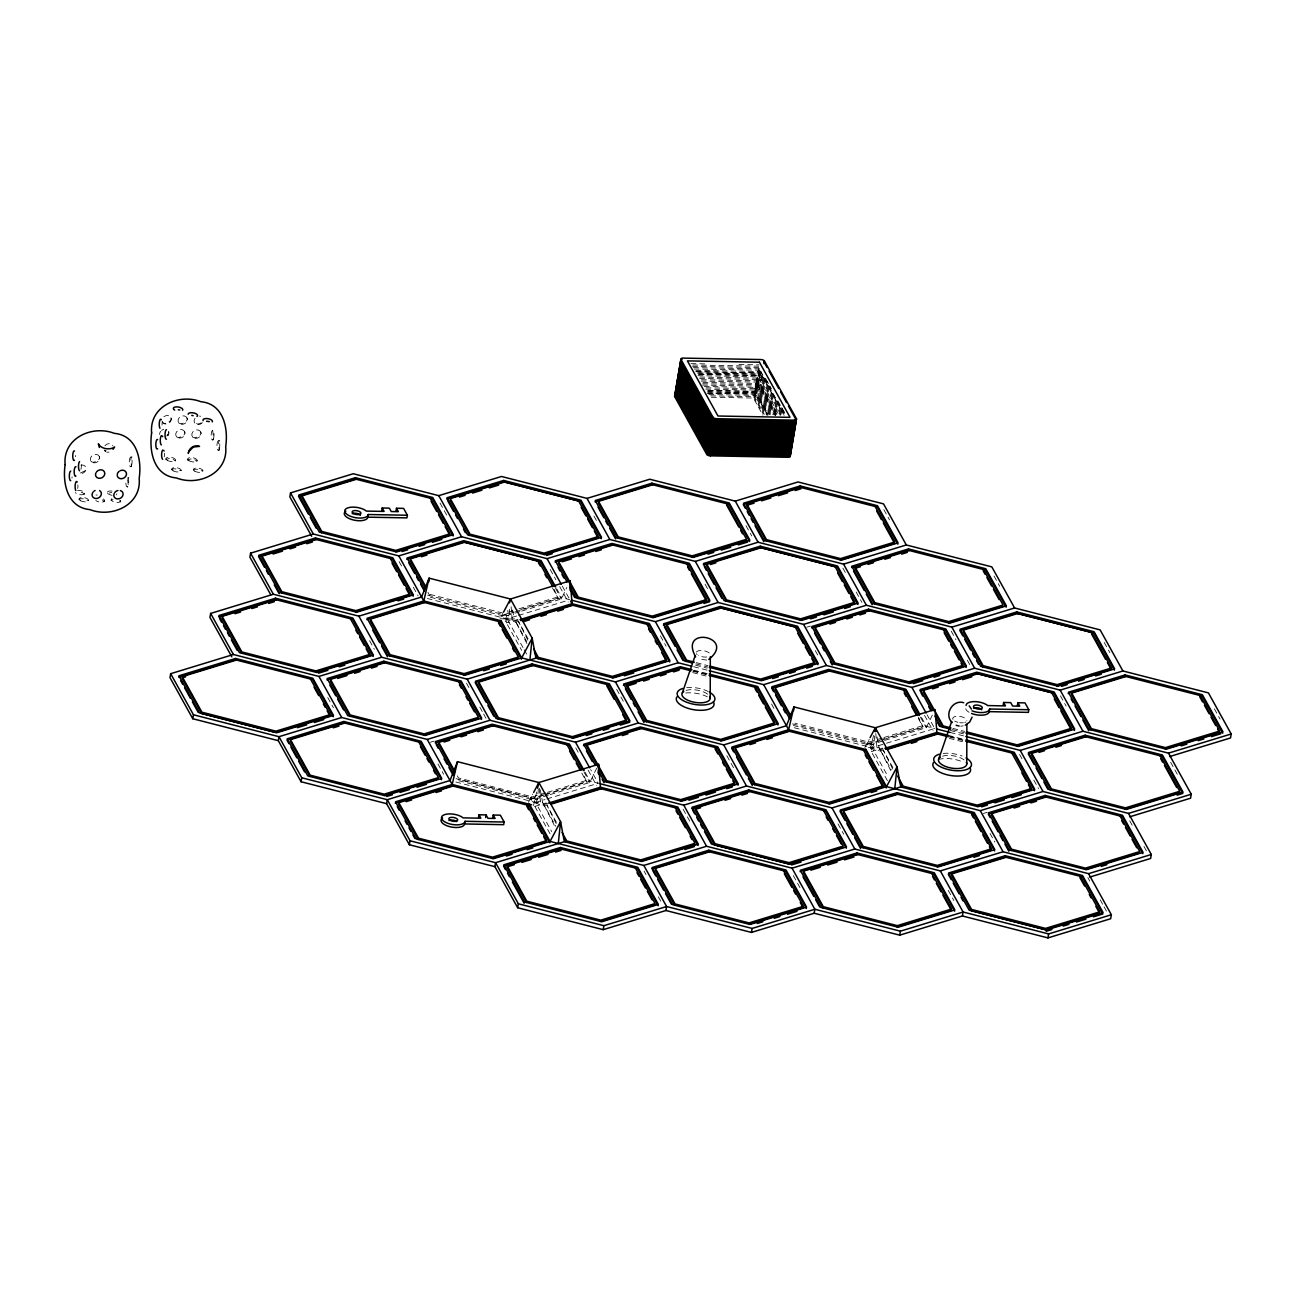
<?xml version="1.0" encoding="UTF-8"?>
<svg xmlns="http://www.w3.org/2000/svg" width="1296" height="1296" viewBox="0 0 1296 1296"><rect width="100%" height="100%" fill="white"/><g stroke="black" fill="none" stroke-linecap="round" stroke-linejoin="round"><path stroke-width="0.75" stroke-dasharray="5 3.75" d="M168.577 433.075L168.61 431.957M505.197 621.805L509.053 616.005L509.846 606.577M536.674 792.034L533.596 805.334L537.435 799.535L538.407 788.195M873.569 735.367L870.053 750.562L873.893 744.763L874.687 735.318M127.607 479.633L128.547 487.377L127.251 486.875M79.072 499.025L78.943 499.446C82.636 496.724 88.857 501.86 88.565 500.321M84.645 493.241L84.467 494.294L82.296 492.496L78.246 491.702M104.652 500.629L104.458 501.682L102.303 499.883M112.055 491.071A4.795 2.09 9.6 0 0 107.293 492.529L107.114 493.582L111.78 492.399M111.229 499.608L111.051 500.677L113.044 499.446M116.608 494.894L116.786 493.825M120.722 500.92L120.544 501.973L119.475 500.71M165.969 458.719L165.775 459.772L169.063 458.476L173.113 459.27L175.268 461.084L175.462 460.015M171.736 469.136L171.59 469.557C175.3 466.835 181.521 471.971 181.229 470.432M187.661 459.124L187.483 460.177L190.771 458.881L194.821 459.675L196.976 461.489L197.154 460.42M193.444 469.541L193.298 469.962C197.008 467.24 203.213 472.376 202.937 470.837M526.889 643.561L515.354 621.027M520.684 609.557L558.106 598.12L553.651 588.319M521.721 611.08L561.411 598.963L566.773 587.509M550.039 833.798L534.843 806.42L535.523 802.435L545.017 799.535M554.315 825.325L543.753 804.541M545.324 794.221L586.505 781.634L582.973 773.534M550.12 794.61L589.793 782.476L597.748 765.968M766.859 413.878L758.111 398.099A2.981 1.296 9.6 0 0 754.499 396.689L759.44 367.497M758.111 398.099L762.372 372.892A2.981 1.296 9.6 0 0 762.08 372.535M887.436 780.743L871.301 751.631L871.965 747.662L934.708 728.482L927.11 714.793M890.757 770.537L880.195 749.768M879.903 740.016L922.963 726.862L918.491 717.077M884.666 740.405L926.251 727.704L935.048 709.511M505.651 619.909L507.854 610.416M127.867 478.467L128.417 477.301M547.528 803.39L540.724 805.464L530.307 799.405L532.883 794.335M882.965 748.926L877.181 750.692L866.765 744.633L870.183 737.878M500.872 617.139L502.621 613.834M528.379 802.305L532.753 794.059M864.837 747.533L869.211 739.287M168.237 434.176L166.73 436.055M201.188 422.917L197.737 424.116L194.432 422.447M507.805 612.23L517.153 609.379M519.032 608.796L558.333 596.792M503.836 614.709L513.184 611.842M514.382 612.068L501.908 615.875L512.341 621.95L519.129 619.861M515.403 611.761L561.622 597.634L569.851 599.74M519.826 611.663L504.711 616.28L427.421 596.484M516.634 616.005L507.125 618.905L427.437 598.493M518.53 615.422L567.956 600.323M517.849 619.407L506.444 622.89L507.125 618.905L523.26 648.016M515.128 622.355L518.902 621.189M430.353 742.252L434.16 741.085M806.744 627.215L810.551 626.049M545.551 792.893L532.445 796.894L458.46 777.94L456.581 774.554M547.43 792.326L586.732 780.305M543.461 794.788L532.219 798.223L458.233 779.269M530.307 799.405L543.785 795.274M544.66 795.015L590.02 781.148L598.25 783.254L590.652 769.565M548.224 795.177L533.11 799.81L455.819 779.998M546.928 798.952L598.25 783.254M534.843 806.42L546.248 802.921M543.526 805.869L547.301 804.719M882.009 738.121L868.903 742.122L794.902 723.168M883.872 737.554L923.189 725.533M868.676 743.45L878.04 740.583M866.765 744.633L926.478 726.376L934.708 728.482M882.787 740.988L869.551 745.038L792.261 725.225M871.301 751.631L882.706 748.148M879.968 751.097L883.759 749.93M983.389 813.483L987.196 812.317M706.741 660.101L698.398 658.951M963.301 725.857L960.644 726.165M80.433 473.008L84.775 470.934L85.795 467.224M690.962 363.625L706.968 363.917M738.995 364.5L759.002 364.873M692.744 364.986L758.776 366.201M692.518 366.314L758.549 367.529L784.339 414.04M693.425 367.61L759.213 368.825A2.981 1.296 9.6 0 1 759.974 368.89M694.073 369.004L758.986 370.154A2.981 1.296 9.6 0 1 759.764 370.202M695.855 370.364L758.776 371.482A2.981 1.296 9.6 0 1 761.611 372.211M696.746 371.66L758.549 372.811A2.981 1.296 9.6 0 1 762.161 374.22L784.517 414.558M695.628 371.693L757.658 372.843L780.71 414.607M698.512 373.021L758.322 374.123A2.981 1.296 9.6 0 1 761.935 375.548L783.319 414.121M697.394 373.054L757.431 374.155L780.354 415.514M698.285 374.35L758.095 375.451A2.981 1.296 9.6 0 1 761.708 376.877M699.176 374.414L757.204 375.484L779.285 415.498M698.058 375.678L757.868 376.78A2.981 1.296 9.6 0 1 761.481 378.205M699.84 377.039L757.642 378.108A2.981 1.296 9.6 0 1 761.254 379.534M699.613 378.367L757.415 379.436A2.981 1.296 9.6 0 1 761.027 380.862M701.379 379.728L757.204 380.765A2.981 1.296 9.6 0 1 760.817 382.19M701.152 381.056L756.977 382.093A2.981 1.296 9.6 0 1 760.59 383.519M702.918 382.417L756.751 383.422A2.981 1.296 9.6 0 1 760.363 384.831L776.887 414.655M702.707 383.746L756.524 384.75A2.981 1.296 9.6 0 1 760.136 386.159L775.688 414.218M702.481 385.074L756.297 386.062A2.981 1.296 9.6 0 1 759.91 387.488L775.462 415.546M704.246 386.435L756.07 387.391A2.981 1.296 9.6 0 1 759.683 388.816M706.012 387.796L755.843 388.719A2.981 1.296 9.6 0 1 759.456 390.145M705.785 389.124L755.633 390.047A2.981 1.296 9.6 0 1 759.245 391.473M707.551 390.485L755.406 391.376A2.981 1.296 9.6 0 1 759.019 392.801M708.491 390.55L754.515 391.408L767.896 415.53M707.341 391.813L755.179 392.704A2.981 1.296 9.6 0 1 758.792 394.13M708.264 391.878L754.288 392.737L766.714 415.125M707.114 393.142L754.952 394.033A2.981 1.296 9.6 0 1 758.565 395.458M708.037 393.206L754.061 394.065L765.531 414.736M708.88 394.502L754.726 395.361A2.981 1.296 9.6 0 1 758.338 396.77L768.058 414.315M710.645 395.863L754.499 396.689M711.374 397.256L753.397 398.034L762.939 415.271M212.609 430.337C212.836 430.693 214.099 442.033 212.576 439.927M218.392 440.753L219.688 440.429C216.367 443.264 220.984 451.931 218.36 450.344M130.685 457.099L131.998 456.775C128.66 459.61 133.294 468.277 130.669 466.69M499.997 618.775L514.253 619.051L527.116 642.233M868.401 747.598L879.109 747.792L891.356 769.889M533.741 802.402L542.651 802.564L555.854 826.378M104.344 450.392L106.175 450.749M430.061 594.41L504.063 613.381M696.341 662.661L708.021 665.642M952.884 728.401L964.58 731.398M427.648 595.156L509.053 616.005M695.79 663.86L707.794 666.97M952.333 729.616L964.354 732.726M695.563 665.188L707.146 668.169M950.179 730.442L963.706 733.909M693.7 666.727L707.308 670.21M950.243 732.467L963.851 735.95M693.878 670.162L707.405 673.628M948.494 735.415L963.949 739.368M693.036 670.712L708.572 674.698M949.579 736.452L963.187 739.935M692.906 671.263L708.491 675.265M949.45 737.019L963.722 740.696M692.68 672.592L708.264 676.593M949.223 738.347L964.807 742.333M792.488 723.897L873.893 744.763M794.221 727.736L871.965 747.662L888.1 776.758M456.046 778.669L537.435 799.535M455.836 782.006L535.523 802.435L551.659 831.53M104.506 450.344L105.349 451.04M1214.384 708.847L1220.087 719.118M1104.192 642.427L1109.894 652.698M1170.644 762.259L1177.286 774.247M994 575.991L999.686 586.262M1060.452 695.839L1066.138 706.109M1129.739 820.805L1133.53 827.658M1143.979 846.482L1146.83 851.618M883.807 509.571L889.493 519.842M951.199 631.12L955.946 639.673M967.334 660.215L970.186 665.366M1019.547 754.385L1022.398 759.521M1033.787 780.062L1038.533 788.616M1087.895 877.635L1089.79 881.069M1100.239 899.894L1103.074 905.029M1104.03 906.746L1106.881 911.882M765.466 378.27L771.201 388.606L767.248 381.672M781.699 407.543L785.522 414.445M777.94 400.95L785.716 414.979M758.338 368.858L784.129 415.368M758.111 370.186L783.092 415.449M757.885 371.515L781.893 415.028M756.977 376.812L778.086 415.076M756.767 378.14L776.822 414.315M756.54 379.469L775.64 413.926M756.313 380.797L775.413 415.255M756.086 382.126L774.279 415.125M755.86 383.454L773.08 414.688M755.633 384.782L771.881 414.266M755.406 386.095L771.655 415.595M755.195 387.423L770.456 415.174M754.969 388.751L769.257 414.736M754.742 390.08L768.107 414.202M753.851 395.393L764.348 414.331M753.624 396.722L763.166 413.942M842.902 568.118L845.753 573.253M856.186 592.078L861.889 602.365M924.534 715.343L933.088 730.75M990.031 833.474L994.777 842.027M921.569 717.53L926.478 726.376M920.371 717.093L926.251 727.704M918.265 718.389L922.963 726.862M892.879 767.54L883.483 750.611L892.652 768.868M745.994 525.658L751.696 535.928M815.281 650.624L818.132 655.776M948.186 890.303L953.888 900.574M705.089 584.204L707.94 589.34M771.541 704.036L774.392 709.187M837.994 823.883L843.68 834.154M593.941 516.067L597.748 522.92M660.393 635.899L666.095 646.186M726.845 755.746L733.487 767.734M793.298 875.578L799.94 887.566M562.27 586.051L568.912 598.023M550.201 569.479L555.887 579.749M559.694 586.602L568.231 602.008M616.653 689.31L623.295 701.298M683.089 809.158L689.747 821.146M556.729 588.789L561.622 597.634M555.514 588.352L561.411 598.963M552.485 587.963L558.106 598.12M528.039 638.798L518.643 621.869L527.812 640.127M524.216 649.733L528.007 656.57M440.008 503.059L446.65 515.03M507.4 624.607L521.64 650.284M575.748 747.873L579.539 754.709M588.092 770.116L596.63 785.522M644.096 871.123L645.991 874.557M658.336 896.8L662.126 903.652M585.128 772.303L590.02 781.148M583.913 771.865L589.793 782.476M581.807 773.177L586.505 781.634M556.421 822.312L547.042 805.383L556.195 823.64M427.955 592.353L429.835 595.739M399.103 561.605L401.954 566.741M413.343 587.282L418.09 595.836M466.495 683.154L469.346 688.289M479.795 707.114L482.63 712.249M483.586 713.966L486.437 719.102M369.587 640.694L374.333 649.247M437.935 763.96L443.637 774.23M200.767 432.07A4.795 4.082 -29 0 0 192.829 431.924A4.795 4.082 -29 0 0 195.712 438.388A4.795 4.082 -29 0 0 200.767 432.07C202.921 435.456 193.153 440.186 192.1 436.185M187.029 418.041A4.795 4.082 -29 0 0 179.075 417.895A4.795 4.082 -29 0 0 181.975 424.359A4.795 4.082 -29 0 0 187.029 418.041C189.184 421.427 179.415 426.157 178.362 422.156M184.696 431.779A4.795 4.082 -29 0 0 176.758 431.617A4.795 4.082 -29 0 0 179.642 438.097A4.795 4.082 -29 0 0 184.696 431.779C186.851 435.148 177.082 439.895 176.029 435.893M327.742 697.523L333.445 707.794M170.942 417.733C173.097 421.119 163.345 425.866 162.292 421.864M99.338 456.548A4.795 4.082 -29 0 0 91.4 456.403A4.795 4.082 -29 0 0 94.284 462.883A4.795 4.082 -29 0 0 99.338 456.548C101.493 459.934 91.724 464.665 90.671 460.663M877.052 736.857L879.109 747.792M512.552 609.946L514.253 619.051M540.254 789.815L542.651 802.564M875.788 733.487L877.181 750.692M539.347 788.26L540.724 805.464M511.11 606.658L512.341 621.95M943.18 753.43A19.116 8.294 9.6 0 1 962.069 756.038M938.369 759.537A19.116 8.294 9.6 0 1 963.884 762.55M942.597 756.167A14.337 6.221 9.6 0 1 964.888 760.541M965.909 721.953A7.16 3.11 9.6 0 1 964.791 722.455M963.317 722.747A7.16 3.11 9.6 0 1 959.769 722.682M957.938 722.326A7.16 3.11 9.6 0 1 954.763 721.078M952.933 719.41A7.16 3.11 9.6 0 1 958.862 716.299A7.16 3.11 9.6 0 1 966.865 720.511M127.98 477.803A4.795 1.409 -88.9 0 1 128.547 483.894A4.795 1.409 -88.9 0 1 126.765 486.648A4.795 1.409 -88.9 0 1 125.89 481.043M109.058 452.077A4.795 4.082 -29 0 1 106.677 452.045M105.64 451.591A4.795 4.082 -29 0 1 104.231 450.004M104.944 445.727A4.795 4.082 -29 0 1 112.898 445.873M80.968 465.134A4.795 4.082 -29 0 1 85.909 469.93A4.795 4.082 -29 0 1 78.538 472.927M75.573 455.463A4.795 1.409 -88.9 0 1 75.524 456.71M81.308 464.648A4.795 1.409 -88.9 0 1 80.919 469.33M72.106 476.896A4.795 1.409 -88.9 0 1 71.96 478.078M77.89 484.834A4.795 1.409 -88.9 0 1 77.728 488.495M112.039 495.283A4.795 2.09 9.6 0 1 107.293 492.529M97.184 495.088A4.795 2.09 9.6 0 1 95.953 494.991M120.56 500.353A4.795 2.09 9.6 0 1 115.344 502.265A4.795 2.09 9.6 0 1 111.861 498.652M103.259 498.944A4.795 2.09 9.6 0 1 102.789 502.038A4.795 2.09 9.6 0 1 95.791 500.45M77.533 490.439A4.795 2.09 9.6 0 1 84.208 492.286A4.795 2.09 9.6 0 1 81.518 494.78A4.795 2.09 9.6 0 1 75.314 492.496M162.032 422.577A4.795 1.409 -88.9 0 1 162.032 425.056M167.864 434.241A4.795 1.409 -88.9 0 1 167.816 435.488M164.398 453.179A4.795 1.409 -88.9 0 1 164.252 456.84M202.37 422.593A4.795 4.082 -29 0 1 195.842 424.051A4.795 4.082 -29 0 1 195.145 418.187M199.487 416.129A4.795 4.082 -29 0 1 200.653 416.291M168.626 431.471A4.795 4.082 -29 0 1 167.913 435.731M159.683 434.549A4.795 4.082 -29 0 1 160.688 431.325M161.563 430.45A4.795 4.082 -29 0 1 163.798 429.397M163.879 416.729A4.795 4.082 -29 0 1 170.78 417.425A4.795 4.082 -29 0 1 167.897 423.695A4.795 4.082 -29 0 1 162 420.827M969.1 712.298A11.939 5.184 9.6 0 1 965.65 708.118M686.637 687.69A19.116 8.294 9.6 0 1 708.232 691.497M685.73 693.004A19.116 8.294 9.6 0 1 707.324 696.811M686.054 690.428A14.337 6.221 9.6 0 1 708.345 694.786M706.774 657.007A7.16 3.11 9.6 0 1 698.22 655.322M697.086 654.529A7.16 3.11 9.6 0 1 696.389 653.67M696.389 652.05A7.16 3.11 9.6 0 1 704.165 650.803A7.16 3.11 9.6 0 1 710.321 654.772M131.674 465.118A4.795 1.409 -88.9 0 0 131.058 457.196A4.795 1.409 -88.9 0 0 129.308 463.352A4.795 1.409 -88.9 0 0 131.674 465.118M80.465 500.693A4.795 2.09 9.6 0 0 88.403 500.839A4.795 2.09 9.6 0 0 82.604 497.47A4.795 2.09 9.6 0 0 80.465 500.693M219.364 448.772A4.795 1.409 -88.9 0 0 218.749 440.851A4.795 1.409 -88.9 0 0 216.999 447.007A4.795 1.409 -88.9 0 0 219.364 448.772M213.597 438.356A4.795 1.409 -88.9 0 0 212.981 430.434A4.795 1.409 -88.9 0 0 211.216 436.59A4.795 1.409 -88.9 0 0 213.597 438.356M173.129 470.821A4.795 2.09 9.6 0 0 181.067 470.966A4.795 2.09 9.6 0 0 175.268 467.581A4.795 2.09 9.6 0 0 173.129 470.821M194.821 471.209A4.795 2.09 9.6 0 0 202.775 471.355A4.795 2.09 9.6 0 0 196.96 467.986A4.795 2.09 9.6 0 0 194.821 471.209M167.346 460.388A4.795 2.09 9.6 0 0 175.284 460.55A4.795 2.09 9.6 0 0 169.484 457.164A4.795 2.09 9.6 0 0 167.346 460.388M189.054 460.793A4.795 2.09 9.6 0 0 196.992 460.939A4.795 2.09 9.6 0 0 191.192 457.569A4.795 2.09 9.6 0 0 189.054 460.793"/><path stroke-width="1.5" d="M710.224 698.188L710.321 656.748M966.767 763.943L966.865 724.464M570.029 590.247L570.208 580.77L510.494 599.011L429.089 578.146L421.605 597.002L358.879 616.167L273.359 594.248L210.632 613.429L209.952 617.414L231.79 656.78M598.428 773.777L598.606 764.284L538.877 782.541L457.488 761.675L450.004 780.516L387.277 799.697L301.757 777.778L278.98 736.695L193.46 714.776L170.667 673.693L233.41 654.512L318.929 676.431L381.656 657.25L467.176 679.169L535.945 658.157L613.235 677.954L669.919 660.636L649.345 623.506L572.054 603.693L520.036 619.585M428.765 581.936L429.089 578.146L423.808 600.955L367.108 618.273L387.698 655.42L464.989 675.216L521.672 657.898L615.422 681.907L678.148 662.742L691.756 666.225M793.606 710.678L793.93 706.903L875.335 727.753L935.048 709.511L936.895 732.434L948.494 735.415M529.902 660.004L532.17 638.118L510.494 599.011L503.496 612.198M558.301 843.518L560.569 821.648L538.877 782.541L533.628 792.423M894.758 788.746L897.026 766.876L875.335 727.753L870.086 737.651M170.667 673.693L170.003 677.662L192.78 718.745L278.3 740.664L301.077 781.747L386.597 803.666L409.374 844.749L494.894 866.668L517.671 907.751L603.191 929.669L665.933 910.505L751.437 932.423L814.18 913.243L899.683 935.161L962.426 915.98L1047.946 937.899L1110.672 918.734L1111.352 914.749L1088.559 873.666L1003.055 851.747L940.313 870.912L854.793 849.01L792.067 868.174L706.547 846.256L643.82 865.436L550.071 841.412L493.371 858.746L416.081 838.933L395.507 801.803L452.191 784.469L531.652 804.832M192.78 718.745L193.46 714.776M1169.689 756.54L1230.52 737.959L1231.2 733.973L1208.423 692.89L1122.903 670.972L1100.126 629.888L1014.606 607.97L991.829 566.887L906.309 544.968L843.566 564.133L758.063 542.23L695.32 561.395L609.817 539.476L547.074 558.657L461.554 536.738L398.828 555.903L313.308 534.001L250.582 553.165L249.901 557.15L270.783 594.815M906.309 544.968L883.532 503.885L798.012 481.966L735.269 501.131L649.766 479.228L587.023 498.393L501.503 476.474L438.777 495.655L353.257 473.737L290.531 492.901L289.85 496.886L311.688 536.269M278.3 740.664L278.98 736.695L341.707 717.514L427.226 739.433L489.953 720.252L575.473 742.171L638.199 723.006L723.719 744.908L786.445 725.744L793.93 706.903L788.648 729.697L731.948 747.031L752.539 784.161L829.829 803.957L886.529 786.64L980.262 810.664L1043.005 791.483L1128.508 813.402L1191.251 794.237L1168.474 753.138L1082.954 731.236L1020.211 750.4L965.795 736.452M301.077 781.747L301.757 777.778M367.789 517.169L368.242 514.512L407.398 515.241L406.944 517.882L367.789 517.169L367.481 518.173A11.939 5.184 9.6 0 1 351.54 519.469A11.939 5.184 9.6 0 1 345.854 511.223M381.753 510.64L382.207 508L389.335 508.129L391.23 511.547L398.374 511.677L396.479 508.259L403.607 508.388L407.398 515.241M396.025 510.916L396.479 508.259M386.597 803.666L387.277 799.697L410.054 840.78L409.374 844.749M464.535 823.948L464.989 821.291L504.144 822.02L503.69 824.677L464.535 823.948L464.211 824.953A11.939 5.184 9.6 0 1 448.27 826.249A11.939 5.184 9.6 0 1 442.6 818.019M478.499 817.42L478.953 814.779L486.081 814.909L487.976 818.327L495.104 818.456L493.209 815.038L500.337 815.168L504.144 822.02M485.627 817.565L486.081 814.909M492.772 817.695L493.209 815.038M494.894 866.668L495.574 862.699L564.343 841.671L641.617 861.484L698.317 844.15L677.727 807.019L600.437 787.207L548.435 803.115M517.671 907.751L518.351 903.782L495.574 862.699L410.054 840.78M674.665 396.56L680.951 359.413A2.981 1.296 9.6 0 1 683.041 358.101L760.784 359.543A2.981 1.296 9.6 0 1 764.397 360.952L796.489 418.819L790.204 455.965A2.981 1.296 9.6 0 1 788.114 457.294L710.37 455.852A2.981 1.296 9.6 0 1 706.757 454.426L674.665 396.56A2.981 1.296 9.6 0 1 676.042 395.28M603.191 929.669L603.871 925.7L666.598 906.52L752.117 928.438L814.844 909.257L900.364 931.176L963.09 912.011L1048.61 933.914L1111.352 914.749M706.757 454.426L713.027 417.28L680.951 359.413M710.37 455.852L716.639 418.705A2.981 1.296 9.6 0 1 713.027 417.28M665.933 910.505L666.598 906.52L643.82 865.436M763.943 363.609L764.397 360.952M788.114 457.294L794.383 420.147A2.981 1.296 9.6 0 0 796.489 418.819M751.437 932.423L752.117 928.438M814.18 913.243L814.844 909.257L792.067 868.174M899.683 935.161L900.364 931.176M989.188 711.65L989.626 709.009L1028.797 709.722L1028.344 712.379L989.188 711.65L988.864 712.67A11.939 5.184 9.6 0 1 971.546 713.464M962.426 915.98L963.09 912.011L940.313 870.912M1003.153 705.137L1003.59 702.481L1010.734 702.61L1012.63 706.045L1019.758 706.174L1017.862 702.74L1024.99 702.886L1028.797 709.722M1017.409 705.397L1017.862 702.74M1047.946 937.899L1048.61 933.914M1128.508 813.402L1151.302 854.485L1150.621 858.47L1089.79 877.068M1191.251 794.237L1190.57 798.206L1129.739 816.804M457.488 761.675L452.191 784.469L427.226 739.433M509.603 602.818L510.494 599.011M537.565 788.227L538.877 782.541M874.46 731.56L875.335 727.753L876.015 731.398M188.649 452.029L188.276 453.389C188.698 448.06 194.594 444.285 199.535 446.391L193.347 447.023L188.876 451.462M368.242 514.512L367.918 515.516A11.939 5.184 9.6 0 1 351.508 516.667A11.939 5.184 9.6 0 1 346.858 508.275A11.939 5.184 9.6 0 1 364.889 510.041L366.347 511.094L384.102 511.418L382.207 508M464.989 821.291L464.665 822.312A11.939 5.184 9.6 0 1 448.254 823.446A11.939 5.184 9.6 0 1 443.605 815.054A11.939 5.184 9.6 0 1 461.635 816.82L463.077 817.873L480.848 818.197L478.953 814.779M989.626 709.009L989.318 710.014A11.939 5.184 9.6 0 1 972 710.824M972.081 717.158L969.651 722.066L965.309 725.161M682.376 692.744L695.126 655.744M938.92 758.484L951.669 721.483M113.027 449.356L114.615 446.99C110.03 450.36 100.991 449.064 98.366 443.815L99.338 447.476M708.766 659.421C737.294 636.838 678.035 624.899 695.628 656.845M356.335 479.277L302.049 495.866L321.764 531.409L395.75 550.379L450.036 533.79L430.321 498.231M446.78 499.09L503.48 481.756L580.77 501.568L601.36 538.699M316.386 539.525L262.1 556.114L281.815 591.673L355.801 610.627L410.087 594.038L390.371 558.495M273.1 554.008L282.463 551.156M289.948 548.872L295.569 547.155M306.796 543.721L312.417 542.003M459.432 497.065L465.053 495.347M472.538 493.063L481.901 490.212M489.386 487.912L498.733 485.06M395.539 551.707L449.809 535.118L445.127 526.646M402.084 551.545L407.754 549.812M419.094 546.345L424.764 544.612M432.313 542.311L441.774 539.428M218.635 616.864L275.335 599.53L352.609 619.342L373.199 656.473M406.831 559.354L463.531 542.02L540.821 561.832L554.542 586.586M595.026 501.827L651.726 484.493L729.016 504.306L749.606 541.436M276.421 599.789L222.151 616.378L241.866 651.937L315.851 670.891L370.138 654.302L350.422 618.759M652.828 484.753L598.541 501.341L618.257 536.9L692.258 555.854L746.545 539.266L726.829 503.723M235.03 613.705L240.635 611.987M251.878 608.553L257.483 606.836M268.709 603.401L274.331 601.684M421.346 556.762L426.967 555.044M355.574 611.955L409.86 595.366L406.102 588.595M543.785 554.445L598.072 537.856L594.313 531.085M398.034 600.842L403.704 599.108M546.556 555.449L552.226 553.716M178.686 677.128L235.37 659.794L312.66 679.606L333.25 716.737M366.881 619.601L423.581 602.284L500.855 622.08L521.446 659.21M555.077 562.091L611.777 544.757L689.067 564.57L709.657 601.7L703.987 603.434M236.471 660.053L182.201 676.642L201.901 712.184L275.902 731.155L330.188 714.566L310.473 679.007M424.683 602.527L370.397 619.115L390.112 654.674L464.098 673.628L518.384 657.04L498.668 621.497M612.878 545.017L558.592 561.605L578.308 597.164L652.309 616.118L706.579 599.53L686.88 563.971M801.074 487.507L746.804 504.095L766.503 539.638L840.505 558.608L894.791 542.02L875.075 506.461M185.717 676.82L181.975 677.97L201.69 713.513L275.675 732.483L329.962 715.894L327.143 710.807M562.108 561.784L571.471 558.932M578.956 556.632L584.577 554.931M595.804 551.497L601.425 549.779M748.44 504.841L754.061 503.123M761.546 500.839L770.909 497.972M778.394 495.688L787.757 492.836M795.242 490.536L800.847 488.819M315.625 672.219L369.911 655.63L366.152 648.859M692.032 557.183L746.318 540.594M318.395 673.223L327.839 670.34M339.179 666.873L344.849 665.14M708.021 554.153L713.691 552.42M721.256 550.103L730.701 547.22M738.266 544.903L747.711 542.02M326.932 679.865L383.632 662.531L460.906 682.344L481.496 719.474M520.798 620.622L571.828 605.021L649.118 624.834L669.708 661.964M703.323 564.829L760.023 547.495L837.313 567.308L857.903 604.438M384.734 662.791L330.448 679.379L350.163 714.938L424.148 733.892L478.435 717.304L458.719 681.761M522.385 620.719L572.929 605.281M337.705 678.424L347.069 675.556M354.553 673.272L360.175 671.555M371.401 668.12L377.023 666.403M524.038 621.481L529.643 619.763M540.886 616.329L546.491 614.612M557.734 611.177L563.339 609.46M710.37 564.538L715.975 562.82M463.887 674.957L518.157 658.368M652.082 617.447L706.369 600.858L691.335 573.772M840.278 559.937L894.564 543.348L883.305 523.017M297.351 727.704L306.796 724.82M314.361 722.504L323.806 719.62M483.651 670.761L489.321 669.044M500.661 665.577L506.331 663.844M571.795 600.242L655.371 621.659L718.114 602.478L803.617 624.397L866.36 605.232L951.863 627.134L1014.606 607.97M663.374 625.093L720.074 607.759L797.364 627.572L817.954 664.702M851.585 567.567L908.269 550.249L985.559 570.046L1006.15 607.192M344.768 723.055L290.498 739.643L310.198 775.186L384.199 794.156L438.485 777.568L418.77 742.009M532.98 665.528L478.694 682.117L498.409 717.676L572.395 736.63L626.681 720.041L606.965 684.499M909.371 550.508L855.101 567.097L874.8 602.64L948.802 621.61L1003.088 605.021L983.372 569.462M333.315 727.817L338.936 726.1M860.479 566.708L854.874 568.409L874.589 603.968M867.98 564.408L873.585 562.691M884.812 559.256L890.433 557.555M901.66 554.121L907.281 552.404M423.922 735.221L478.208 718.632M612.133 677.711L666.403 661.122L661.721 652.649M800.329 620.185L854.615 603.596L850.856 596.824M624.348 675.815L633.793 672.932M810.648 618.889L816.318 617.155M823.883 614.839L833.328 611.955M844.668 608.488L850.338 606.755M435.229 742.867L491.929 725.533L569.203 745.346L582.941 770.099M623.425 685.357L680.125 668.023L690.962 670.777M811.62 627.831L868.32 610.513L945.61 630.31L966.2 667.44M493.031 725.792L438.745 742.381L454.702 771.169M681.226 668.282L626.94 684.871L646.655 720.414L720.657 739.384L774.927 722.795L755.212 687.236M869.422 610.756L815.135 627.345L834.851 662.904L908.852 681.858L963.139 665.269L943.423 629.726M444.139 741.992L449.744 740.275M460.971 736.841L466.592 735.124M477.819 731.689L483.44 729.988M636.077 683.332L626.713 686.2L646.429 721.742M643.561 681.048L649.183 679.331M660.409 675.896L666.031 674.179M673.515 671.895L679.12 670.178M829.894 624.105L835.515 622.388M846.742 618.953L852.347 617.236M859.847 614.952L865.453 613.235M383.972 795.485L438.259 778.896M572.184 737.959L626.454 721.37L622.712 714.598M760.379 680.449L814.666 663.86L811.847 658.773M948.575 622.939L1002.861 606.35M386.743 796.489L392.413 794.756M399.978 792.439L409.423 789.556M416.988 787.239L426.433 784.355M586.278 735.496L591.948 733.763M603.288 730.312L608.958 728.579M620.298 725.112L629.759 722.212M772.594 678.569L778.264 676.836M789.604 673.369L795.274 671.636M806.614 668.169L812.284 666.436M709.252 670.712L763.668 684.661L826.411 665.48L911.914 687.398L974.657 668.234L1060.177 690.136L1122.903 670.972M395.28 803.131L451.964 785.797L529.254 805.61L549.844 842.74M583.475 745.605L640.175 728.287L717.466 748.084L738.056 785.214M453.065 786.056L398.795 802.645L418.511 838.188L492.496 857.158L546.782 840.569L527.067 805.01M641.277 728.53L586.991 745.119L606.706 780.678L680.692 799.632L734.978 783.043L715.262 747.5M829.472 671.02L775.186 687.609L791.143 716.396M406.053 801.673L411.674 799.972M436.007 792.52L441.612 790.819M622.323 735.577L627.944 733.86M720.43 740.713L774.716 724.124M908.626 683.186L962.912 666.598L961.033 663.212M913.275 683.624L922.736 680.724M934.076 677.257L939.746 675.524M551.075 803.552L600.226 788.535L677.5 808.348L698.09 845.478M919.917 690.833L976.617 673.515L1053.907 693.311L1074.497 730.442M550.784 804.233L601.328 788.794M789.523 731.284L735.237 747.873L754.952 783.416L828.954 802.386L883.224 785.797L863.525 750.238M749.995 744.617L755.6 742.9M766.843 739.465L772.448 737.748M932.569 688.824L938.191 687.107M949.417 683.672L955.039 681.955M962.523 679.671L971.887 676.804M492.269 858.487L546.556 841.898M680.481 800.96L734.751 784.372L732.872 780.986M1056.872 685.94L1111.158 669.352L1107.4 662.564M506.38 856.024L512.05 854.291M527.164 849.674L532.834 847.94M688.905 800.231L698.366 797.348M705.915 795.047L715.376 792.148M726.716 788.681L732.386 786.947M1061.537 686.362L1067.207 684.628M1078.547 681.161L1084.217 679.428M1095.557 675.961L1101.227 674.228M600.194 783.756L683.77 805.172L746.496 786.008L832.016 807.91L900.785 786.899L978.075 806.711L1034.775 789.377L1014.185 752.247L965.876 739.87M884.876 748.327L936.895 732.434M691.772 808.607L748.472 791.289L825.763 811.085L846.353 848.216M885.638 749.363L936.668 733.763L948.267 736.744M1068.179 693.571L1124.863 676.253L1202.153 696.049L1222.744 733.196M561.362 849.058L507.092 865.647L526.808 901.19L600.793 920.16L655.079 903.571L635.364 868.012M749.574 791.532L695.288 808.121L715.003 843.68L789.005 862.634L843.275 846.045L823.559 810.502M887.225 749.461L937.769 734.022M1125.965 676.512L1071.695 693.101L1091.41 728.644L1165.396 747.614L1219.682 731.025L1199.966 695.466M508.729 866.392L514.35 864.675M521.834 862.391L531.198 859.54M538.682 857.239L548.046 854.388M555.53 852.104L561.152 850.387M700.682 807.732L695.061 809.449L714.776 845.008L788.778 863.962L843.048 847.373M725.015 800.296L730.636 798.579M741.863 795.145L747.468 793.444M911.347 743.353L916.952 741.636M640.516 861.224L694.802 844.636M828.727 803.714L883.013 787.126L876.436 775.267M1016.923 746.188L1071.209 729.599L1060.873 710.986M684.871 849.528L694.316 846.628M871.171 792.585L876.841 790.852M651.823 868.871L708.523 851.537L785.797 871.349L806.387 908.48M709.625 851.796L655.339 868.385L675.054 903.944L749.039 922.898L803.326 906.309L783.61 870.766M897.82 794.286L843.534 810.875L863.249 846.418L937.251 865.388L991.521 848.799L971.822 813.24M1086.016 736.76L1031.746 753.349L1051.445 788.908L1125.446 807.862L1179.733 791.273L1160.017 755.73M1039.003 752.393L1044.608 750.676M1055.851 747.241L1061.456 745.524M600.566 921.488L654.853 904.9M976.973 806.452L1031.26 789.863M1165.169 748.942L1219.455 732.353L1217.576 728.968M791.532 864.967L800.993 862.083M981.623 806.873L987.293 805.14M994.858 802.84L1004.303 799.94M1011.868 797.639L1021.313 794.756M1181.174 745.897L1186.844 744.163M1198.184 740.696L1203.854 738.963M1211.404 736.646L1220.864 733.763M1168.474 753.138L1231.2 733.973M800.069 871.609L856.769 854.291L934.06 874.087L954.65 911.218M857.871 854.534L803.585 871.123L823.3 906.682L897.302 925.636L951.572 909.047L931.856 873.504M1046.066 797.024L991.78 813.613L1011.496 849.172L1085.497 868.126L1139.783 851.537L1120.068 815.978M810.842 870.167L820.206 867.299M827.69 865.015L837.054 862.164M844.538 859.864L853.902 857.012M1014.023 808.072L1019.644 806.355M1030.871 802.921L1036.492 801.203M748.829 924.226L803.099 907.637L800.28 902.567M937.024 866.716L991.31 850.127L989.431 846.742M1125.22 809.19L1179.506 792.601M757.253 923.497L762.923 921.764M774.263 918.297L779.933 916.564M787.498 914.263L796.943 911.363M973.814 857.32L979.468 855.587M1177.124 795.177L1182.794 793.444L1162.204 756.313L1084.914 736.517L1028.214 753.835L1034.111 764.446M1006.117 857.288L951.831 873.877L971.546 909.419L1045.548 928.39L1099.818 911.801L1080.119 876.242M897.075 926.964L951.345 910.375L942.905 895.147M1085.27 869.454L1139.557 852.865M1101.26 866.408L1106.93 864.675M1088.559 873.666L1151.302 854.485M1046.196 931.289L1051.866 929.556M1063.206 926.089L1068.876 924.356M1076.441 922.055L1085.886 919.172M1093.451 916.855L1102.896 913.972M716.639 418.705L794.383 420.147M178.313 409.828L179.707 409.941M209.353 421.621L206.582 421.232M191.759 415.4L193.153 415.676M963.77 702.724C952.722 699.176 943.65 714.631 952.171 722.601M959.121 726.035L956.156 725.29M694.397 662.159L686.605 660.166L666.889 624.607L721.175 608.018L795.177 626.972L814.876 662.531L760.606 679.12L709.981 666.144M950.94 727.898L943.148 725.906L923.432 690.347L977.719 673.758L1051.72 692.728L1071.436 728.271L1017.149 744.86L966.524 731.884M692.226 662.985L684.191 660.895L663.601 623.765L720.301 606.431L797.591 626.243L818.181 663.374L761.481 680.708L709.317 667.327M950.713 729.227L940.734 726.635L934.853 716.024M965.86 733.082L1018.024 746.447L1074.724 729.113L1054.134 691.983L976.844 672.187L920.144 689.504L931.921 710.726M936.652 728.984L950.243 732.467M501.325 620.816L423.808 600.955L398.828 555.903M691.934 669.659L680.351 666.695L623.651 684.029L644.242 721.159L721.532 740.956L778.232 723.638L757.642 686.507L709.333 674.131M709.106 675.443L757.415 687.836L778.005 724.966M965.65 741.199L1013.958 753.575L1034.548 790.706M866.165 749.558L788.648 729.697L763.668 684.661M518.351 903.782L603.871 925.7M969.181 705.866L971.465 709.106M1199.74 696.794L1202.558 701.865M1204.438 705.251L1209.136 713.723M1211.015 717.109L1215.697 725.566M1114.447 670.194L1093.856 633.047L1016.566 613.251L959.882 630.569L962.815 635.882M1091.443 633.793L1105.52 659.178M1160.73 758.743L1162.609 762.129M1164.488 765.515L1176.687 787.531M1071.468 694.413L1091.183 729.972M1071.112 698.884L1073.072 702.416M1075.032 705.947L1080.913 716.558M1082.873 720.106L1088.77 730.717M1060.177 690.136L1082.954 731.236M1142.845 853.708L1122.255 816.577L1044.965 796.765L988.265 814.099L990.225 817.63M983.146 570.791L985.025 574.177M986.904 577.562L991.602 586.019M993.465 589.405L999.103 599.562M1054.312 699.127L1059.01 707.6M1121.72 820.692L1123.6 824.078M1125.479 827.464L1130.161 835.936M1132.04 839.322L1136.738 847.778M1003.59 702.481L1005.502 705.915L987.73 705.575L986.272 704.538A11.939 5.184 9.6 0 0 973.409 701.638A11.939 5.184 9.6 0 0 966.103 705.478M963.171 631.411L982.886 666.97M1031.519 754.677L1051.234 790.236M964.775 639.414L970.655 650.025M972.616 653.557L974.576 657.104M976.536 660.636L978.512 664.168M1036.071 767.977L1041.952 778.588M1043.912 782.136L1047.832 789.199M951.863 627.134L974.657 668.234M1020.211 750.4L1043.005 791.483M897.853 544.19L877.262 507.044L799.972 487.247L743.272 504.565L745.249 508.113M1101.908 912.206L1082.306 876.841L1005.016 857.029L948.316 874.363L951.264 879.66M1011.771 752.976L1031.486 788.535L977.2 805.124L903.199 786.17L897.577 776.012M876.728 511.175L881.426 519.631M944.136 632.74L948.834 641.212M950.713 644.598L952.576 647.984M954.455 651.37L959.153 659.826M1021.864 772.934L1026.562 781.391M1028.441 784.777L1030.32 788.162M1079.892 877.57L1084.59 886.043M1089.272 894.499L1091.151 897.885M1095.849 906.358L1099.607 913.129L1045.321 929.718L971.32 910.748L951.604 875.205M767.086 367.546L764.17 362.281A2.981 1.296 9.6 0 0 763.879 361.924M769.03 371.061L778.766 388.589M780.71 392.089L786.542 402.619M788.486 406.118L796.262 420.147A2.981 1.296 9.6 0 1 794.173 421.459L716.413 420.034A2.981 1.296 9.6 0 1 712.816 418.608L680.724 360.742A2.981 1.296 9.6 0 1 681.016 359.786M923.222 691.675L933.541 710.305M935.42 713.691L942.921 727.234M991.57 814.941L1011.269 850.484M853.546 571.115L864.319 590.555M866.279 594.103L872.176 604.714M920.905 692.599L922.865 696.146M928.746 706.741L930.706 710.289M937.575 722.666L939.535 726.197M992.185 821.162L998.082 831.773M1000.042 835.321L1002.974 840.618M1004.935 844.15L1008.855 851.229M843.566 564.133L866.36 605.232M911.914 687.398L926.154 713.075M980.262 810.664L1003.055 851.747M919.609 713.999L905.888 689.245L828.598 669.433L771.898 686.767L789.556 718.6M919.382 715.327L905.661 690.574L828.371 670.761L771.671 688.095L773.631 691.627M994.599 850.97L974.009 813.839L896.719 794.027L840.019 811.361L844.927 820.19M903.474 689.974L917.552 715.376M837.718 573.124L842.4 581.596M844.279 584.982L848.977 593.438M904.187 693.004L906.066 696.389M911.687 706.547L916.385 715.003M971.595 814.568L973.474 817.954M975.353 821.34L980.975 831.497M982.854 834.883L987.552 843.356M746.577 505.408L766.292 540.967M814.925 628.673L834.624 664.232M899.23 780.71L902.972 787.482M747.209 511.645L749.169 515.176M751.129 518.724L753.089 522.256M755.05 525.787L763.862 541.712M814.568 633.145L820.449 643.739M822.409 647.287L824.369 650.819M830.25 661.43L832.21 664.961M953.224 883.192L959.105 893.803M961.065 897.334L963.025 900.882M735.269 501.131L758.063 542.23M803.617 624.397L826.411 665.48M865.777 749.234L886.529 786.64L897.026 766.876L900.785 786.899M886.302 787.968L865.712 750.838L788.422 731.025L731.722 748.359L733.682 751.891M726.602 505.051L738.801 527.051M740.68 530.437L742.559 533.822M797.769 633.388L803.39 643.545M805.27 646.931L809.968 655.387M865.177 754.952L867.04 758.338M868.919 761.724L873.617 770.197M932.585 876.517L934.448 879.903M936.328 883.289L941.026 891.761M706.628 565.672L726.327 601.231M774.959 688.937L790.933 717.709M843.307 812.203L863.023 847.746M704.311 566.595L706.271 570.143M708.232 573.674L714.112 584.285M716.072 587.817L721.953 598.428M775.591 695.158L781.472 705.769M783.448 709.317L785.408 712.849M846.887 823.738L852.768 834.332M854.728 837.88L860.609 848.491M695.32 561.395L718.114 602.478M832.016 807.91L854.793 849.01M687.593 567L689.472 570.386M755.001 688.565L756.88 691.951M758.743 695.336L763.441 703.809M765.32 707.195L773.777 722.423M826.151 816.901L828.031 820.287M832.729 828.76L834.608 832.145M836.487 835.531L841.185 843.988M598.315 502.67L618.03 538.229M666.662 625.936L686.378 661.478M735.01 749.201L754.726 784.744M803.358 872.451L823.073 908.01M597.974 507.141L603.855 517.736M605.815 521.284L607.775 524.815M609.736 528.347L615.616 538.958M664.362 626.859L675.135 646.315M677.111 649.847L682.992 660.458M736.63 757.188L746.431 774.878M748.391 778.41L752.312 785.489M803.018 876.922L813.791 896.362M815.751 899.91L819.688 906.973M587.023 498.393L609.817 539.476M655.371 621.659L678.148 662.742M723.719 744.908L746.496 786.008M646.915 624.235L666.63 659.794L612.36 676.382L538.358 657.412L533.66 648.956M581.175 507.384L585.857 515.84M587.736 519.226L592.434 527.699M648.567 628.949L650.446 632.335M655.144 640.807L657.023 644.193M715.052 748.829L717.854 753.899M722.552 762.372L724.432 765.758M726.311 769.144L731.009 777.6M784.323 873.779L791.84 887.323M793.719 890.708L795.598 894.094M558.365 562.934L578.081 598.477M567.065 581.985L555.304 560.763L612.004 543.429L689.294 563.242L709.884 600.372L653.184 617.706L575.894 597.893L570.013 587.282M558.025 567.389L559.985 570.937M561.946 574.468L563.906 578M570.775 590.377L574.695 597.456M625.385 688.889L631.265 699.5M633.226 703.031L635.186 706.563M638.134 711.877L644.015 722.488M692.761 810.373L694.721 813.92M696.681 817.452L698.641 820.984M700.601 824.531L702.562 828.063M704.522 831.595L711.374 843.971M547.074 558.657L561.314 584.334M570.58 601.052L572.054 603.693L570.208 580.77M615.422 681.907L638.199 723.006M683.77 805.172L706.547 846.256M555.741 587.023L541.031 560.504L463.757 540.691L407.057 558.025L424.699 589.842M628.771 720.446L609.169 685.082L531.878 665.285L475.178 682.603L485.968 702.059M552.712 586.634L538.618 561.233L464.632 542.279L410.346 558.868L426.303 587.639M675.313 807.764L695.029 843.307L640.742 859.896L566.757 840.942L562.059 832.469M538.407 562.561L540.27 565.947M544.968 574.42L546.847 577.805M606.739 685.827L614.255 699.37M676.026 810.778L677.905 814.163M679.784 817.549L685.422 827.707M690.12 836.179L691.983 839.565M450.068 499.932L469.784 535.475M534.373 651.969L538.132 658.741M586.764 746.447L606.479 782.006M655.112 869.713L674.827 905.272M595.463 765.499L583.702 744.277L640.402 726.959L717.676 746.755L738.266 783.902L681.583 801.22L604.292 781.423L598.412 770.812M447.768 500.855L453.649 511.466M455.609 514.998L457.569 518.53M463.45 529.141L465.41 532.688M586.424 750.919L592.304 761.53M598.185 772.124L600.145 775.672M602.105 779.204L604.066 782.735M652.795 870.637L655.744 875.95M657.704 879.482L663.584 890.093M665.545 893.624L671.425 904.235M438.777 495.655L461.554 536.738M575.473 742.171L589.712 767.848M500.936 620.476L521.672 657.898L532.17 638.118L535.945 658.157M584.14 770.537L569.43 744.017L492.14 724.205L435.456 741.539L454.086 775.138M453.114 535.961L432.524 498.83L355.234 479.018L298.534 496.352L308.335 514.026M658.141 905.742L637.551 868.612L560.277 848.799L503.577 866.133L505.537 869.665M567.016 744.763L581.094 770.148M431.033 501.26L436.671 511.418M438.55 514.804L443.248 523.26M498.442 622.825L500.321 626.211M502.2 629.597L506.898 638.053M512.536 648.211L514.399 651.596M569.608 751.162L574.306 759.634M576.185 763.02L579.944 769.792M637.016 872.726L638.896 876.112M640.775 879.498L645.473 887.971M647.352 891.356L652.034 899.813M410.119 560.196L426.076 588.967M478.467 683.446L498.182 719.005M563.711 837.184L566.53 842.27M408.791 562.885L414.671 573.496M416.632 577.028L418.592 580.559M420.552 584.107L424.472 591.17M487.928 705.591L493.808 716.202M467.176 679.169L489.953 720.252M529.335 804.006L550.071 841.412L560.569 821.648L564.343 841.671M413.149 596.209L392.558 559.078L315.284 539.282L258.584 556.6L264.465 567.211M392.024 563.209L396.722 571.666M398.601 575.051L404.239 585.209M459.432 684.774L461.311 688.16M466.009 696.632L467.888 700.018M469.768 703.404L474.449 711.86M526.84 806.339L528.719 809.725M533.417 818.197L535.297 821.583M537.176 824.969L541.858 833.425M543.737 836.811L545.616 840.197M301.822 497.194L321.538 532.737M370.17 620.444L389.885 656.003M438.518 743.71L454.475 772.497M506.866 866.975L526.581 902.518M310.295 517.558L316.175 528.169M372.762 630.212L379.631 642.589M381.591 646.121L387.472 656.732M436.201 744.633L438.161 748.165M444.042 758.776L446.99 764.089M448.951 767.621L452.871 774.7M507.497 873.196L509.458 876.744M512.39 882.041L524.167 903.263M290.531 492.901L313.308 534.001M358.879 616.167L381.656 657.25M441.547 779.738L420.957 742.608L343.667 722.795L286.983 740.129L288.943 743.661M355.833 630.229L357.712 633.631M359.591 637.016L364.273 645.473M420.422 746.723L425.12 755.195M427 758.581L428.879 761.967M433.561 770.423L435.44 773.809M261.873 557.442L281.588 593.001M330.221 680.708L349.936 716.267M398.569 803.974L418.284 839.516M266.425 570.742L268.385 574.29M274.266 584.901L279.175 593.73M329.864 685.163L335.745 695.774M337.705 699.322L343.602 709.933M397.24 806.663L399.2 810.194M405.081 820.805L407.041 824.337M409.001 827.885L410.962 831.416M412.922 834.948L414.882 838.496M250.582 553.165L273.359 594.248M318.929 676.431L341.707 717.514M314.005 687.107L318.703 695.579M323.384 704.036L325.264 707.422M221.924 617.706L241.639 653.265M290.272 740.972L309.987 776.515M219.607 618.629L221.567 622.161M223.528 625.709L225.488 629.24M227.448 632.772L229.408 636.32M231.368 639.851L237.265 650.462M290.903 747.193L296.784 757.804M298.744 761.335L304.625 771.946M210.632 613.429L233.41 654.512M180.646 680.659L182.606 684.191M184.567 687.739L190.447 698.333M192.407 701.881L198.288 712.492M875.335 727.753L875.642 731.576M598.606 764.284L600.437 787.207M681.485 359.575A2.981 1.296 9.6 0 1 682.101 359.462M796.036 421.475A2.981 1.296 9.6 0 1 793.946 422.788L716.202 421.362A2.981 1.296 9.6 0 1 712.589 419.936L680.497 362.07A2.981 1.296 9.6 0 1 681.275 360.904M795.809 422.804A2.981 1.296 9.6 0 1 793.719 424.116L715.975 422.674A2.981 1.296 9.6 0 1 712.363 421.265L680.27 363.398A2.981 1.296 9.6 0 1 681.048 362.232M795.582 424.132A2.981 1.296 9.6 0 1 793.492 425.444L715.748 424.003A2.981 1.296 9.6 0 1 712.136 422.593L680.044 364.727A2.981 1.296 9.6 0 1 680.821 363.56M795.355 425.461A2.981 1.296 9.6 0 1 793.265 426.773L715.522 425.331A2.981 1.296 9.6 0 1 711.909 423.905L679.833 366.055A2.981 1.296 9.6 0 1 681.21 364.759M795.145 426.789A2.981 1.296 9.6 0 1 793.039 428.101L715.295 426.659A2.981 1.296 9.6 0 1 711.682 425.234L679.606 367.367A2.981 1.296 9.6 0 1 679.898 366.428M794.918 428.117A2.981 1.296 9.6 0 1 792.828 429.43L715.068 427.988A2.981 1.296 9.6 0 1 711.455 426.562L679.379 368.696A2.981 1.296 9.6 0 1 679.671 367.756M794.691 429.43A2.981 1.296 9.6 0 1 792.601 430.758L714.857 429.316A2.981 1.296 9.6 0 1 711.245 427.891L679.153 370.024A2.981 1.296 9.6 0 1 679.914 368.874M794.464 430.758A2.981 1.296 9.6 0 1 792.374 432.086L714.631 430.645A2.981 1.296 9.6 0 1 711.018 429.219L678.926 371.353A2.981 1.296 9.6 0 1 679.703 370.202M794.237 432.086A2.981 1.296 9.6 0 1 792.148 433.399L714.404 431.973A2.981 1.296 9.6 0 1 710.791 430.547L678.699 372.681A2.981 1.296 9.6 0 1 679.477 371.515M794.011 433.415A2.981 1.296 9.6 0 1 791.921 434.727L714.177 433.301A2.981 1.296 9.6 0 1 710.564 431.876L678.472 374.009A2.981 1.296 9.6 0 1 679.865 372.73M793.784 434.743A2.981 1.296 9.6 0 1 791.694 436.055L713.95 434.614A2.981 1.296 9.6 0 1 710.338 433.204L678.262 375.338A2.981 1.296 9.6 0 1 678.553 374.382M793.573 436.072A2.981 1.296 9.6 0 1 791.467 437.384L713.723 435.942A2.981 1.296 9.6 0 1 710.111 434.533L678.035 376.666A2.981 1.296 9.6 0 1 678.326 375.71M793.346 437.4A2.981 1.296 9.6 0 1 791.257 438.712L713.497 437.27A2.981 1.296 9.6 0 1 709.884 435.845L677.808 377.995A2.981 1.296 9.6 0 1 678.569 376.828M793.12 438.728A2.981 1.296 9.6 0 1 791.03 440.041L713.286 438.599A2.981 1.296 9.6 0 1 709.673 437.173L677.581 379.307A2.981 1.296 9.6 0 1 678.359 378.157M792.893 440.057A2.981 1.296 9.6 0 1 790.803 441.369L713.059 439.927A2.981 1.296 9.6 0 1 709.447 438.502L677.354 380.635A2.981 1.296 9.6 0 1 678.731 379.355M792.666 441.369A2.981 1.296 9.6 0 1 790.576 442.697L712.832 441.256A2.981 1.296 9.6 0 1 709.22 439.83L677.128 381.964A2.981 1.296 9.6 0 1 678.521 380.684M792.439 442.697A2.981 1.296 9.6 0 1 790.349 444.026L712.606 442.584A2.981 1.296 9.6 0 1 708.993 441.158L676.901 383.292A2.981 1.296 9.6 0 1 677.209 382.336M792.229 444.026A2.981 1.296 9.6 0 1 790.123 445.354L712.379 443.912A2.981 1.296 9.6 0 1 708.766 442.487L676.69 384.62A2.981 1.296 9.6 0 1 676.982 383.665M792.002 445.354A2.981 1.296 9.6 0 1 789.896 446.666L712.152 445.241A2.981 1.296 9.6 0 1 708.539 443.815L676.463 385.949A2.981 1.296 9.6 0 1 677.225 384.782M791.775 446.683A2.981 1.296 9.6 0 1 789.685 447.995L711.925 446.553A2.981 1.296 9.6 0 1 708.313 445.144L676.237 387.277A2.981 1.296 9.6 0 1 676.998 386.111M791.548 448.011A2.981 1.296 9.6 0 1 789.458 449.323L711.715 447.881A2.981 1.296 9.6 0 1 708.102 446.472L676.01 388.606A2.981 1.296 9.6 0 1 677.387 387.31M791.321 449.339A2.981 1.296 9.6 0 1 789.232 450.652L711.488 449.21A2.981 1.296 9.6 0 1 707.875 447.784L675.783 389.934A2.981 1.296 9.6 0 1 677.16 388.638M791.095 450.668A2.981 1.296 9.6 0 1 789.005 451.98L711.261 450.538A2.981 1.296 9.6 0 1 707.648 449.113L675.556 391.246A2.981 1.296 9.6 0 1 675.864 390.307M790.868 451.996A2.981 1.296 9.6 0 1 788.778 453.308L711.034 451.867A2.981 1.296 9.6 0 1 707.422 450.441L675.346 392.575A2.981 1.296 9.6 0 1 675.637 391.635M790.657 453.308A2.981 1.296 9.6 0 1 788.551 454.637L710.807 453.195A2.981 1.296 9.6 0 1 707.195 451.769L675.119 393.903A2.981 1.296 9.6 0 1 675.88 392.753M790.43 454.637A2.981 1.296 9.6 0 1 788.324 455.965L710.581 454.523A2.981 1.296 9.6 0 1 706.968 453.098L674.892 395.231A2.981 1.296 9.6 0 1 675.653 394.081M965.99 757.901A19.116 8.294 9.6 0 1 965.941 769.743A19.116 8.294 9.6 0 1 939.211 766.082A19.116 8.294 9.6 0 1 939.26 754.223M969.959 767.637A19.116 8.294 9.6 0 1 951.669 775.672A19.116 8.294 9.6 0 1 933.46 762.615M966.298 762.242A14.337 6.221 9.6 0 1 950.729 767.961A14.337 6.221 9.6 0 1 940.345 757.156M70.729 480.67A4.795 1.409 -88.9 0 1 69.32 476.102A4.795 1.409 -88.9 0 1 70.745 471.08M75.946 476.021A4.795 1.409 -88.9 0 1 74.18 471.679A4.795 1.409 -88.9 0 1 75.978 466.771M74.504 460.258A4.795 1.409 -88.9 0 1 72.738 455.917A4.795 1.409 -88.9 0 1 74.536 450.992M79.542 470.804A4.795 1.409 -88.9 0 1 78.505 466.333A4.795 1.409 -88.9 0 1 79.574 461.538M75.8 490.552A4.795 1.409 -88.9 0 1 75.298 484.088A4.795 1.409 -88.9 0 1 77.242 482.031M96.536 471.857A4.795 4.082 -29 0 1 104.312 471.695A4.795 4.082 -29 0 1 100.229 478.289A4.795 4.082 -29 0 1 95.904 472.878M120.172 470.74A4.795 4.082 -29 0 1 126.311 472.748A4.795 4.082 -29 0 1 122.731 478.499A4.795 4.082 -29 0 1 117.223 475.486M117.256 474.385A4.795 4.082 -29 0 1 119.119 471.388M99.646 490.601A4.795 4.082 -29 0 1 100.343 496.449A4.795 4.082 -29 0 1 93.814 497.907A4.795 4.082 -29 0 1 93.118 492.043M93.992 491.168A4.795 4.082 -29 0 1 95.062 490.52M120.317 490.552A4.795 4.082 -29 0 1 122.683 495.833A4.795 4.082 -29 0 1 116.543 498.749A4.795 4.082 -29 0 1 114.194 493.468M114.826 492.448A4.795 4.082 -29 0 1 117.936 490.504M159.943 428.312A4.795 1.409 -88.9 0 1 159.44 421.832A4.795 1.409 -88.9 0 1 161.384 419.774M162.421 435.974A4.795 1.409 -88.9 0 1 162.713 436.687M161.32 444.933A4.795 1.409 -88.9 0 1 160.283 440.478A4.795 1.409 -88.9 0 1 161.336 435.667M203.116 420.649A4.795 2.09 9.6 0 1 207.716 418.624A4.795 2.09 9.6 0 1 212.285 421.913M188.131 414.25A4.795 2.09 9.6 0 1 194.125 413.035A4.795 2.09 9.6 0 1 196.992 416.518M166.423 439.247A4.795 1.409 -88.9 0 1 165.029 434.678A4.795 1.409 -88.9 0 1 166.455 429.656M174.701 410.087A4.795 2.09 9.6 0 1 173.939 409.552M173.47 408.969A4.795 2.09 9.6 0 1 178.07 406.96A4.795 2.09 9.6 0 1 182.639 410.233M163.75 450.376A4.795 1.409 -88.9 0 1 164.041 451.089M162.648 459.335A4.795 1.409 -88.9 0 1 161.611 454.864A4.795 1.409 -88.9 0 1 162.68 450.068M157.61 448.789A4.795 1.409 -88.9 0 1 155.828 444.447A4.795 1.409 -88.9 0 1 157.626 439.538M448.983 820.53A4.487 1.944 9.6 0 1 456.662 821.583M352.237 513.751A4.487 1.944 9.6 0 1 356.659 513.394A4.487 1.944 9.6 0 1 360.353 515.338M973.636 708.232A4.487 1.944 9.6 0 1 978.043 707.875A4.487 1.944 9.6 0 1 981.752 709.819M709.43 692.161A19.116 8.294 9.6 0 1 709.398 704.003A19.116 8.294 9.6 0 1 682.668 700.342A19.116 8.294 9.6 0 1 682.717 688.484M713.416 701.897A19.116 8.294 9.6 0 1 695.126 709.933A19.116 8.294 9.6 0 1 676.917 696.875M709.754 696.503A14.337 6.221 9.6 0 1 694.186 702.221A14.337 6.221 9.6 0 1 683.786 691.416M65.124 464.6C62.386 483.181 67.311 507.562 89.975 509.62C112.039 518.27 141.75 504.824 139.174 478.37C141.912 459.788 136.987 435.407 114.323 433.35C92.259 424.699 62.548 438.145 65.124 464.6M151.632 432.945C148.91 451.543 153.835 475.907 176.483 477.965C198.563 486.616 228.258 473.186 225.698 446.731C228.42 428.134 223.495 403.769 200.848 401.711C178.783 393.061 149.072 406.49 151.632 432.945M355.46 477.689L298.76 495.023L319.351 532.154L396.641 551.95L453.325 534.632L432.734 497.502L355.46 477.689M315.495 537.953L258.811 555.271L279.401 592.418L356.675 612.214L413.375 594.896L392.785 557.75L315.495 537.953M503.707 480.427L447.007 497.761L467.597 534.892L544.887 554.704L601.587 537.37L580.997 500.24L503.707 480.427M504.581 482.015L450.295 498.604L470.011 534.163L544.012 553.117L598.282 536.528L578.583 500.969L504.581 482.015M275.546 598.201L218.862 615.535L239.452 652.666L316.726 672.478L373.426 655.144L352.836 618.014L275.546 598.201M651.953 483.181L595.253 500.499L615.843 537.629L693.133 557.442L749.833 540.108L729.243 502.978L651.953 483.181M235.597 658.465L178.897 675.799L199.487 712.93L276.777 732.742L333.477 715.408L312.887 678.278L235.597 658.465M800.199 485.919L743.499 503.237L764.089 540.383L841.379 560.18L898.079 542.862L877.489 505.715L800.199 485.919M383.843 661.203L327.159 678.537L347.749 715.667L425.023 735.48L481.723 718.146L461.133 681.016L383.843 661.203M760.25 546.183L703.55 563.501L724.14 600.631L801.43 620.444L858.13 603.11L837.54 565.979L760.25 546.183M761.125 547.754L706.838 564.343L726.554 599.902L800.555 618.856L854.842 602.267L835.126 566.725L761.125 547.754M343.894 721.467L287.194 738.801L307.784 775.931L385.074 795.744L441.774 778.41L421.184 741.28L343.894 721.467M532.105 663.957L475.405 681.275L495.995 718.421L573.286 738.218L629.969 720.9L609.379 683.753L532.105 663.957M908.496 548.921L851.796 566.239L872.386 603.385L949.676 623.182L1006.376 605.864L985.786 568.717L908.496 548.921M868.547 609.185L811.847 626.503L832.437 663.633L909.727 683.446L966.427 666.112L945.837 628.981L868.547 609.185M1016.793 611.923L960.093 629.24L980.683 666.387L1057.973 686.183L1114.673 668.866L1094.083 631.719L1016.793 611.923M1017.668 613.51L963.398 630.099L983.097 665.642L1057.099 684.612L1111.385 668.023L1091.669 632.464L1017.668 613.51M560.488 847.471L503.804 864.805L524.394 901.935L601.668 921.748L658.368 904.414L637.778 867.283L560.488 847.471M748.699 789.961L691.999 807.278L712.589 844.425L789.88 864.221L846.563 846.904L825.973 809.757L748.699 789.961M1125.09 674.924L1068.39 692.242L1088.98 729.389L1166.27 749.185L1222.97 731.867L1202.38 694.737L1125.09 674.924M708.75 850.208L652.05 867.542L672.64 904.673L749.93 924.485L806.614 907.151L786.024 870.021L708.75 850.208M896.945 792.698L840.245 810.032L860.836 847.163L938.126 866.959L994.826 849.641L974.236 812.511L896.945 792.698M1085.141 735.188L1028.441 752.506L1049.031 789.637L1126.321 809.449L1183.021 792.115L1162.431 754.985L1085.141 735.188M856.996 852.962L800.296 870.28L820.886 907.427L898.177 927.223L954.86 909.905L934.286 872.759L856.996 852.962M1045.192 795.436L988.492 812.77L1009.082 849.901L1086.372 869.713L1143.072 852.379L1122.482 815.249L1045.192 795.436M1005.242 855.7L948.542 873.034L969.133 910.165L1046.423 929.961L1103.123 912.643L1082.533 875.513L1005.242 855.7M759.456 362.216L687.415 360.887L717.984 416.016L790.025 417.344L759.456 362.216M450.133 820.336A4.487 1.944 9.6 0 0 457.537 820.481A4.487 1.944 9.6 0 0 452.126 817.322A4.487 1.944 9.6 0 0 450.133 820.336M353.387 513.556A4.487 1.944 9.6 0 0 360.806 513.702A4.487 1.944 9.6 0 0 355.379 510.543A4.487 1.944 9.6 0 0 353.387 513.556M974.77 708.053A4.487 1.944 9.6 0 0 982.19 708.183A4.487 1.944 9.6 0 0 976.779 705.04A4.487 1.944 9.6 0 0 974.77 708.053"/></g></svg>
